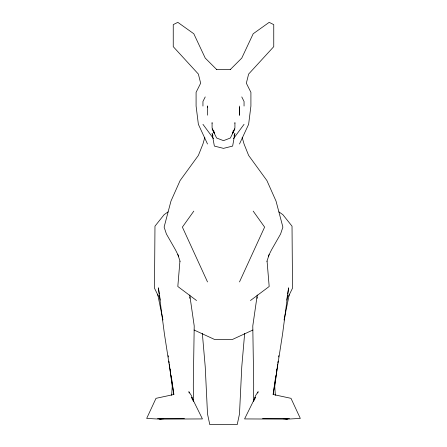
<?xml version="1.0" encoding="UTF-8"?>
<svg xmlns="http://www.w3.org/2000/svg" width="447" height="447" viewBox="0 0 447 447"><rect width="100%" height="100%" fill="white"/><g stroke="black" fill="none" stroke-linecap="round" stroke-linejoin="round"><path stroke-width="0.67" d="M207.509 107.241L207.509 106.051L207.509 115.186M212.079 123.232L212.079 122.796L212.079 127.797L214.364 133.457L213.795 130.792M234.921 123.232L234.921 122.796L234.921 127.797L232.636 133.457L233.205 130.792M239.491 106.051L239.491 115.186L239.491 107.241M253.594 401.479L253.695 384.493L252.784 325.964L257.254 295.009M257.137 298.373L257.226 296.981M171.631 395.299L172.246 386.504L169.335 364.534M179.929 261.149L177.817 286.499L196.54 300.524M244.66 333.395L241.777 366.758L239.491 413.967L237.206 424.65L209.794 424.644L207.514 413.961L205.229 366.763L202.34 333.395M277.665 364.534L274.754 386.504L275.369 395.299M277.85 363.16L278.118 361.103M278.665 356.98L278.844 355.611M254.751 399.21L255.304 397.221L244.57 418.928L287.348 419.113L300.323 418.426L290.997 398.333L273.145 394.494L274.508 384.822M274.704 383.437L275.38 378.603M275.575 377.218L275.771 375.838M276.447 370.999L276.643 369.619M286.739 300.138L287.466 295.355M287.678 293.992L288.617 287.846L282.565 334.082L273.145 394.494M284.035 320.063L289.248 294.584M204.843 137.346L202.944 144.007L198.373 155.427L180.102 180.554L170.961 201.111L164.11 227.11L166.396 233.965L175.531 249.951L178.671 256.237M257.763 393.008L258.165 391.684L255.516 395.696L253.835 400.87M266.898 261.372L269.183 254.522M234.005 135.994L234.921 133.457L232.636 146.08L223.5 148.365L214.364 146.08L212.079 133.457L212.99 135.994M239.491 281.934L264.613 227.11L253.192 211.124M239.491 144.007L248.627 124.322L250.912 106.051L250.912 92.345L246.342 83.209L248.627 74.068L273.754 46.661L273.754 24.624L269.183 22.35L253.192 33.76L241.771 58.082L230.233 69.62M288.544 296.311L292.506 288.186L292.025 226.165L282.89 214.694L278.917 211.872M205.229 96.915L202.944 101.48L202.944 106.051M234.921 128.892L230.35 138.028L223.5 140.66L216.65 138.028L212.079 128.892M268.329 256.237L271.469 249.951L280.604 233.965L282.89 227.11L276.034 201.111L266.898 180.554L248.627 155.427L244.056 144.007L242.157 137.346M193.808 211.124L182.387 227.11L207.509 281.934M233.451 138.693L244.056 124.322M250.46 300.524L269.183 286.499L267.071 261.149M168.083 211.872L164.11 214.694L154.975 226.165L154.494 288.186L158.456 296.311M252.924 330.003L232.468 339.452L214.538 339.452L194.076 330.003M172.492 384.822L173.855 394.494L156.003 398.333L146.677 418.426L159.652 419.113L202.43 418.928L191.696 397.221L192.249 399.21M163.758 418.75L159.652 419.113L160.998 419.074M262.523 418.643L289.46 418.358M216.65 69.503L230.35 69.503M157.54 418.358L184.477 418.643M286.002 419.074L287.348 419.113L283.242 418.75M216.767 69.62L205.229 58.082L193.808 33.76L177.817 22.35L173.246 24.624L173.246 46.661L198.373 74.068L200.658 83.209L196.088 92.345L196.088 106.051L198.373 124.322L207.509 144.007M202.944 124.322L213.549 138.693M241.771 96.915L244.056 101.48L244.056 106.051M177.817 254.522L180.102 261.372M193.165 400.87L191.484 395.696L188.835 391.684L189.237 393.008M157.752 294.584L162.965 320.063M173.855 394.494L164.435 334.082L158.383 287.846L159.322 293.992M159.534 295.355L160.261 300.138M189.746 295.009L194.216 325.964L193.305 384.493L193.406 401.479M170.357 369.619L170.553 370.999M171.229 375.838L171.424 377.218M171.62 378.603L172.296 383.437M168.156 355.611L168.335 356.98M168.882 361.103L169.15 363.16M189.774 296.981L189.863 298.373"/></g></svg>
